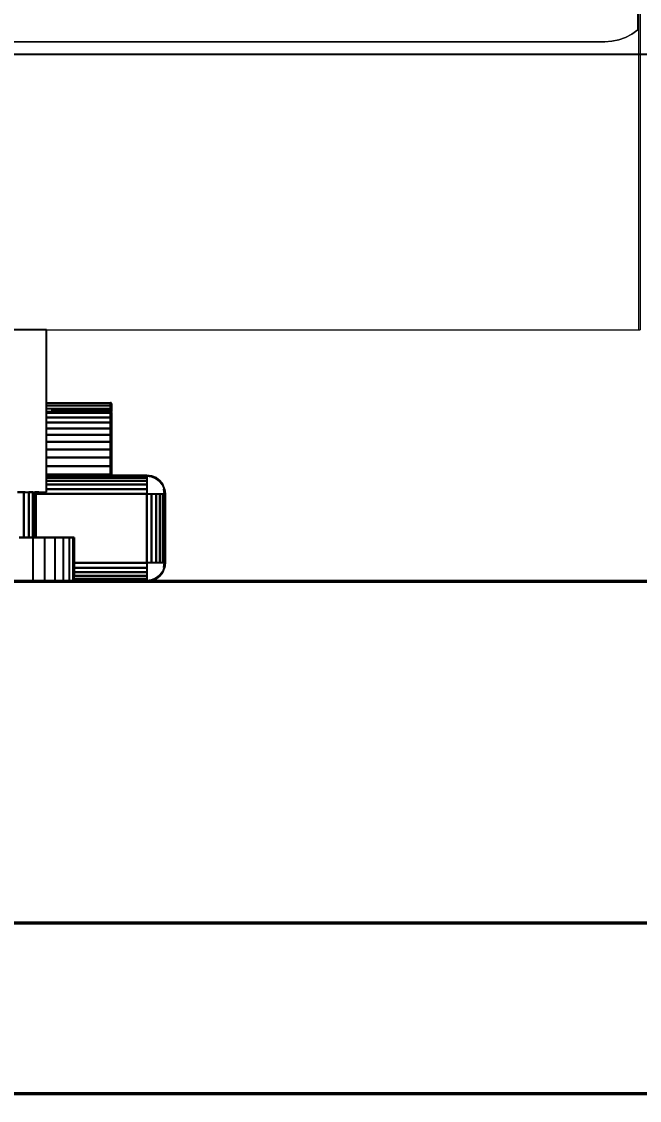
# Model space of a CAD drawing. Header units: centimetres. Extents: x -48696 to 156237, y -5617 to 29024.
# Drawn here: x -19986.02 to -19967.94, y 19758.21 to 19789.79 of the extents above; entities that cross this region are included whole.
import ezdxf

# ---------------------------------------------------------------- set-up
doc = ezdxf.new("R2010")
doc.units = ezdxf.units.CM
doc.layers.add('Moveis', color=1, linetype='Continuous', lineweight=9)
doc.layers.add('Parede Baixa', color=5, linetype='Continuous', lineweight=50)
doc.layers.add('Piso', color=55, linetype='Continuous')
doc.styles.add('Valéria', font='romantic.ttf', dxfattribs={"height": 10})
doc.dimstyles.new('Cota - 50', dxfattribs={"dimtxt": 10, "dimasz": 5, "dimexe": 10, "dimexo": 20, "dimgap": 5, "dimtad": 1, "dimtxsty": 'Valéria', "dimblk": 'DOT', "dimcen": 0, "dimclrd": 12, "dimclre": 12, "dimclrt": 2, "dimazin": 2, "dimtfac": 1, "dimtix": 1, "dimtmove": 0, "dimatfit": 3, "dimldrblk": 'DOT', "dimfxl": 1, "dimarcsym": 0})

# ---------------------------------------------------------------- blocks, each defined once
blk = doc.blocks.new('_Dot')
at = {"color": 0, "linetype": 'ByBlock', "lineweight": -2}
blk.add_line((-0.5, 0), (-1, 0), dxfattribs=at)
at = {"color": 0, "linetype": 'ByBlock', "const_width": 0.5}
blk.add_lwpolyline([(-0.25, 0, 1), (0.25, 0, 1)], format="xyb", close=True, dxfattribs=at)
blk = doc.blocks.new('*D974')
at = {"color": 12, "lineweight": -2, "transparency": 16777216}
for p, q in [((-20109.54, 19793.478), (-20109.54, 19798.824)), ((-19859.54, 19793.331), (-19859.54, 19798.824)), ((-19864.54, 19788.824), (-20104.54, 19788.824))]:
    blk.add_line(p, q, dxfattribs=at)
at = {"layer": 'Defpoints', "color": 0, "transparency": 16777216}
for p in [(-20109.54, 19788.824), (-20109.54, 19773.478), (-19859.54, 19773.331)]:
    blk.add_point(p, dxfattribs=at)
at = {"color": 12, "lineweight": -2, "transparency": 16777216, "xscale": 5, "yscale": 5, "zscale": 5, "rotation": 180}
blk.add_blockref('_Dot', (-20109.54, 19788.824), dxfattribs=at)
at = {"color": 12, "lineweight": -2, "transparency": 16777216, "xscale": 5, "yscale": 5, "zscale": 5}
blk.add_blockref('_Dot', (-19859.54, 19788.824), dxfattribs=at)
at = {"color": 2, "transparency": 16777216, "insert": (-19984.54, 19799.016), "char_height": 10, "attachment_point": 5, "style": 'Valéria'}
blk.add_mtext('250', dxfattribs=at)

msp = doc.modelspace()

# ---------------------------------------------------------------- hatches: boundary and pattern name
at = {"layer": 'Piso'}
h = msp.add_hatch(dxfattribs=at)
h.set_pattern_fill('ANSI37', color=256, scale=13.333333, angle=-45)
h.set_pattern_definition([(360, (-38279.656, 1180.254), (3e-14, 42.33333), []), (90, (-38279.656, 1180.254), (-42.33333, 3e-14), [])])
edge = h.paths.add_edge_path()
edge.add_line((-19946.31765, 19773.26193), (-19946.44686, 19933.40241))
edge.add_line((-19946.44686, 19933.40241), (-20007.94674, 19933.47302))
edge.add_line((-20007.94674, 19933.47302), (-20007.94907, 19931.4449))
edge.add_line((-20007.94907, 19931.4449), (-20015.97314, 19931.45412))
edge.add_line((-20015.97314, 19931.45412), (-20015.94332, 19936.45408))
edge.add_line((-20015.94332, 19936.45408), (-20097.44331, 19936.49851))
edge.add_line((-20097.44331, 19936.49851), (-20097.94331, 19936.49909))
edge.add_line((-20097.94331, 19936.49909), (-20097.94675, 19933.49909))
edge.add_line((-20097.94675, 19933.49909), (-20094.94676, 19933.49564))
edge.add_line((-20094.94676, 19933.49564), (-20095.03, 19860.99569))
edge.add_line((-20095.03, 19860.99569), (-20091.53001, 19860.99167))
edge.add_line((-20091.53001, 19860.99167), (-20091.44307, 19864.01247))
edge.add_line((-20091.44307, 19864.01247), (-20085.79407, 19864.01247))
edge.add_line((-20085.79407, 19864.01247), (-20085.79407, 19856.02543))
edge.add_line((-20085.79407, 19856.02543), (-20086.26828, 19855.68032))
edge.add_line((-20086.26828, 19855.68032), (-20091.71648, 19855.68032))
edge.add_line((-20091.71648, 19855.68032), (-20091.53288, 19858.49167))
edge.add_line((-20091.53288, 19858.49167), (-20095.03288, 19858.49167))
edge.add_line((-20095.03288, 19858.49167), (-20094.94676, 19854.49564))
edge.add_line((-20094.94676, 19854.49564), (-20098.03747, 19854.49914))
edge.add_line((-20098.03747, 19854.49914), (-20098.03287, 19858.49914))
edge.add_line((-20098.03287, 19858.49914), (-20101.53287, 19858.50316))
edge.add_line((-20101.53287, 19858.50316), (-20101.52285, 19855.76172))
edge.add_line((-20101.52285, 19855.76172), (-20104.53574, 19856.0066))
edge.add_line((-20104.53574, 19856.0066), (-20107.16447, 19856.0066))
edge.add_line((-20107.16447, 19856.0066), (-20107.16447, 19863.73812))
edge.add_line((-20107.16447, 19863.73812), (-20104.52713, 19863.5066))
edge.add_line((-20104.52713, 19863.5066), (-20101.28263, 19863.5066))
edge.add_line((-20101.28263, 19863.5066), (-20101.53, 19861.00316))
edge.add_line((-20101.53, 19861.00316), (-20098.03, 19860.99914))
edge.add_line((-20098.03, 19860.99914), (-20097.94905, 19931.49909))
edge.add_line((-20097.94905, 19931.49909), (-20107.94904, 19931.51057))
edge.add_line((-20107.94904, 19931.51057), (-20107.94788, 19933.50633))
edge.add_line((-20107.94788, 19933.50633), (-20109.44675, 19933.50721))
edge.add_line((-20109.44675, 19933.50721), (-20109.49451, 19823.58106))
edge.add_line((-20109.49451, 19823.58106), (-20028.88943, 19823.53405))
edge.add_line((-20028.88943, 19823.53405), (-20028.88943, 19777.63228))
edge.add_line((-20028.88943, 19777.63228), (-20026.94689, 19777.71967))
edge.add_line((-20026.94689, 19777.71967), (-20026.2027, 19779.35439))
edge.add_line((-20026.2027, 19779.35439), (-20008.39879, 19779.12321))
edge.add_line((-20008.39879, 19779.12321), (-20008.45162, 19775.05422))
edge.add_line((-20008.45162, 19775.05422), (-20013.03618, 19776.05578))
edge.add_line((-20013.03618, 19776.05578), (-20024.56172, 19777.63228))
edge.add_line((-20024.56172, 19777.63228), (-20024.56172, 19773.42851))
edge.add_line((-20024.56172, 19773.42851), (-19993.73871, 19773.41053))
edge.add_line((-19993.73871, 19773.41053), (-19993.73871, 19777.82036))
edge.add_line((-19993.73871, 19777.82036), (-19991.45563, 19777.82036))
edge.add_line((-19991.45563, 19777.82036), (-19991.45563, 19780.76632))
edge.add_line((-19991.45563, 19780.76632), (-20006.87115, 19780.76632))
edge.add_line((-20006.87115, 19780.76632), (-20008.51627, 19832.41008))
edge.add_line((-20008.51627, 19832.41008), (-20003.24231, 19838.23157))
edge.add_line((-20003.24231, 19838.23157), (-19994.99335, 19839.99139))
edge.add_line((-19994.99335, 19839.99139), (-19969.16457, 19839.99139))
edge.add_line((-19969.16457, 19839.99139), (-19965.24291, 19826.85944))
edge.add_line((-19965.24291, 19826.85944), (-19967.913, 19780.76632))
edge.add_line((-19967.913, 19780.76632), (-19985.28218, 19780.76632))
edge.add_line((-19985.28218, 19780.76632), (-19985.18468, 19778.62968))
edge.add_line((-19985.18468, 19778.62968), (-19983.29068, 19778.61119))
edge.add_line((-19983.29068, 19778.61119), (-19983.31129, 19776.49965))
edge.add_line((-19983.31129, 19776.49965), (-19980.68223, 19776.48148))
edge.add_line((-19980.68223, 19776.48148), (-19981.48095, 19773.40338))
edge.add_line((-19981.48095, 19773.40338), (-19961.83689, 19773.39192))
edge.add_line((-19961.83689, 19773.39192), (-19961.83402, 19778.3222))
edge.add_line((-19961.83402, 19778.3222), (-19962.85386, 19778.32279))
edge.add_line((-19962.85386, 19778.32279), (-19962.26504, 19780.46525))
edge.add_line((-19962.26504, 19780.46525), (-19955.25439, 19783.14409))
edge.add_line((-19955.25439, 19783.14409), (-19948.21757, 19783.14409))
edge.add_line((-19948.21757, 19783.14409), (-19948.22326, 19773.38398))
edge.add_line((-19948.22326, 19773.38398), (-19946.31774, 19773.38287))

# ---------------------------------------------------------------- linework, layer by layer
at = {"layer": 'Moveis'}
for p, q in [((-19967.95987, 19823.82328), (-19967.95987, 19780.76632)), ((-19967.98469, 19789.54768), (-19967.98469, 19823.68368)), ((-19968.53741, 19789.25415), (-19968.34008, 19789.32589)), ((-19968.15464, 19789.42437), (-19968.34008, 19789.32589)), ((-19968.15464, 19789.42437), (-19967.98469, 19789.54768)), ((-20005.60272, 19789.19591), (-19968.95227, 19789.19591)), ((-19968.74281, 19789.21054), (-19968.95227, 19789.19591)), ((-19968.74281, 19789.21054), (-19968.53741, 19789.25415)), ((-20006.91802, 19780.76632), (-19967.913, 19780.76632))]:
    msp.add_line(p, q, dxfattribs=at)
for points, invisible_edges in [([(-19967.95987, 19780.76632), (-19967.98469, 19789.54768), (-19967.95987, 19823.82328)], 3), ([(-19967.95987, 19823.82328), (-19967.98469, 19789.54768), (-19967.98469, 19823.68368)], 13), ([(-19967.913, 19780.76632), (-19967.95987, 19823.82328), (-19967.913, 19823.82363)], 3), ([(-19967.98469, 19823.68368), (-20006.7101, 19789.68098), (-20006.87115, 19789.89644)], 13), ([(-19967.98469, 19789.54768), (-20006.7101, 19789.68098), (-19967.98469, 19823.68368)], 3), ([(-19967.98469, 19789.54768), (-20006.47722, 19789.47569), (-20006.7101, 19789.68098)], 13), ([(-19968.15464, 19789.42437), (-20006.47722, 19789.47569), (-19967.98469, 19789.54768)], 3), ([(-19968.34008, 19789.32589), (-20006.2072, 19789.32249), (-20006.47722, 19789.47569)], 13), ([(-19968.34008, 19789.32589), (-20006.47722, 19789.47569), (-19968.15464, 19789.42437)], 3), ([(-19968.53741, 19789.25415), (-20006.2072, 19789.32249), (-19968.34008, 19789.32589)], 3), ([(-19968.53741, 19789.25415), (-20005.91151, 19789.22789), (-20006.2072, 19789.32249)], 13), ([(-19968.34008, 19789.32589), (-19986.99704, 19781.66232), (-19968.53741, 19789.25415)], 3), ([(-19968.15464, 19789.42437), (-19967.95987, 19780.76632), (-19968.34008, 19789.32589)], 3), ([(-19967.98469, 19789.54768), (-19967.95987, 19780.76632), (-19968.15464, 19789.42437)], 3), ([(-19968.74281, 19789.21054), (-20005.91151, 19789.22789), (-19968.53741, 19789.25415)], 3), ([(-20005.91151, 19789.22789), (-19968.95227, 19789.19591), (-20005.60272, 19789.19591)], 1), ([(-19968.95227, 19789.19591), (-20005.91151, 19789.22789), (-19968.74281, 19789.21054)], 3), ([(-19968.95227, 19789.19591), (-19986.99704, 19781.66232), (-20005.60272, 19789.19591)], 3), ([(-19968.53741, 19789.25415), (-19986.99704, 19781.66232), (-19968.74281, 19789.21054)], 3), ([(-19968.74281, 19789.21054), (-19986.99704, 19781.66232), (-19968.95227, 19789.19591)], 3)]:
    msp.add_3dface(points, dxfattribs=dict(at, invisible_edges=invisible_edges))
at = {"layer": 'Parede Baixa'}
for p, q in [((-20109.54009, 19773.47807), (-19644.31329, 19773.20673)), ((-20613.91882, 19763.77225), (-19644.3162, 19763.20673)), ((-20613.91779, 19758.77225), (-19644.31765, 19758.20673))]:
    msp.add_line(p, q, dxfattribs=at)
at = {"layer": 'Piso'}
for p, q in [((-19985.28218, 19780.76632), (-19989.54885, 19780.76632)), ((-19985.28218, 19778.62968), (-19985.28218, 19780.76632)), ((-19985.28218, 19778.62968), (-19985.22376, 19778.62968)), ((-19985.28218, 19778.55136), (-19985.28218, 19778.62968)), ((-19985.28218, 19778.45205), (-19985.28218, 19778.55136)), ((-19985.22376, 19778.62968), (-19985.14561, 19778.62968)), ((-19985.14561, 19778.62968), (-19985.11935, 19778.62968)), ((-19985.11935, 19778.62968), (-19983.41297, 19778.62968)), ((-19983.41297, 19778.62968), (-19983.40497, 19778.62847)), ((-19983.41297, 19778.60216), (-19983.41297, 19778.62968)), ((-19983.41297, 19778.60216), (-19983.40468, 19778.60204)), ((-19983.39697, 19778.62555), (-19983.40497, 19778.62847)), ((-19983.40468, 19778.60204), (-19983.39697, 19778.60171)), ((-19983.39034, 19778.62065), (-19983.39697, 19778.62555)), ((-19983.39697, 19778.60171), (-19983.39034, 19778.60119)), ((-19983.38525, 19778.61427), (-19983.39034, 19778.62065)), ((-19983.39034, 19778.60119), (-19983.38525, 19778.6005)), ((-19983.38206, 19778.60683), (-19983.38525, 19778.61427)), ((-19983.38525, 19778.6005), (-19983.38097, 19778.59885)), ((-19983.38097, 19778.59885), (-19983.38206, 19778.60683)), ((-19983.38097, 19778.59885), (-19983.38097, 19778.42032)), ((-19985.28218, 19778.40473), (-19985.28218, 19778.45205)), ((-19985.28218, 19778.39865), (-19985.28218, 19778.40473)), ((-19985.28218, 19778.37188), (-19985.28218, 19778.39865)), ((-19985.28218, 19778.37188), (-19985.22376, 19778.37188)), ((-19985.28218, 19778.33508), (-19985.28218, 19778.37188)), ((-19985.28218, 19778.20052), (-19985.28218, 19778.33508)), ((-19985.22376, 19778.37188), (-19985.14561, 19778.37188)), ((-19985.14561, 19778.37188), (-19985.11935, 19778.37188)), ((-19985.11935, 19778.40473), (-19985.11935, 19778.45205)), ((-19985.11935, 19778.37188), (-19985.11935, 19778.39865)), ((-19985.11935, 19778.37188), (-19983.41297, 19778.37188)), ((-19983.41297, 19778.40906), (-19983.40468, 19778.41024)), ((-19983.41297, 19778.40473), (-19983.41297, 19778.40906)), ((-19983.41297, 19778.39865), (-19983.41297, 19778.40473)), ((-19983.41297, 19778.37188), (-19983.41297, 19778.39865)), ((-19983.40468, 19778.37462), (-19983.41297, 19778.37188)), ((-19983.40468, 19778.37078), (-19983.41297, 19778.37188)), ((-19983.41297, 19778.34412), (-19983.40468, 19778.34396)), ((-19983.40468, 19778.41024), (-19983.39697, 19778.40701)), ((-19983.39697, 19778.37507), (-19983.40468, 19778.37462)), ((-19983.39697, 19778.36755), (-19983.40468, 19778.37078)), ((-19983.40468, 19778.34396), (-19983.39697, 19778.34351)), ((-19983.39697, 19778.40701), (-19983.39034, 19778.40187)), ((-19983.39034, 19778.3758), (-19983.39697, 19778.37507)), ((-19983.39034, 19778.36242), (-19983.39697, 19778.36755)), ((-19983.39697, 19778.34351), (-19983.39034, 19778.34278)), ((-19983.39034, 19778.40187), (-19983.38525, 19778.39518)), ((-19983.38525, 19778.37674), (-19983.39034, 19778.3758)), ((-19983.38525, 19778.35572), (-19983.39034, 19778.36242)), ((-19983.39034, 19778.34278), (-19983.38525, 19778.34184)), ((-19983.38525, 19778.39518), (-19983.38097, 19778.42032)), ((-19983.38525, 19778.39518), (-19983.38206, 19778.38738)), ((-19983.38097, 19778.37902), (-19983.38525, 19778.37674)), ((-19983.38525, 19778.35572), (-19983.38525, 19778.37674)), ((-19983.38206, 19778.34793), (-19983.38525, 19778.35572)), ((-19983.38525, 19778.34184), (-19983.38206, 19778.34793)), ((-19983.38525, 19778.34184), (-19983.38097, 19778.33956)), ((-19983.38206, 19778.38738), (-19983.38097, 19778.37902)), ((-19983.38097, 19776.53268), (-19983.38097, 19778.33956)), ((-19985.28218, 19778.04842), (-19985.28218, 19778.20052)), ((-19985.28218, 19777.87886), (-19985.28218, 19778.04842)), ((-19985.28218, 19777.69191), (-19985.28218, 19777.87886)), ((-19985.28218, 19777.48766), (-19985.28218, 19777.69191)), ((-19985.28218, 19777.2662), (-19985.28218, 19777.48766)), ((-19985.28218, 19777.02764), (-19985.28218, 19777.2662)), ((-19985.28218, 19776.77209), (-19985.28218, 19777.02764)), ((-19985.28218, 19776.53165), (-19985.28218, 19776.77209)), ((-19985.28218, 19776.51565), (-19985.28218, 19776.53165)), ((-19985.28218, 19776.50902), (-19985.28218, 19776.51565)), ((-19985.28218, 19776.49965), (-19985.28218, 19776.50902)), ((-19985.28218, 19776.49965), (-19985.22376, 19776.49965)), ((-19985.28218, 19776.48148), (-19985.28218, 19776.49965)), ((-19985.28218, 19776.4282), (-19985.28218, 19776.48148)), ((-19985.28218, 19776.34344), (-19985.28218, 19776.4282)), ((-19985.28218, 19776.23298), (-19985.28218, 19776.34344)), ((-19985.22376, 19776.49965), (-19985.14561, 19776.49965)), ((-19985.14561, 19776.49965), (-19985.11935, 19776.49965)), ((-19985.11935, 19776.51565), (-19985.11935, 19776.53165)), ((-19985.11935, 19776.49965), (-19985.11935, 19776.50902)), ((-19985.11935, 19776.49965), (-19983.41297, 19776.50394)), ((-19985.11935, 19776.48148), (-19985.11935, 19776.49965)), ((-19985.11935, 19776.49965), (-19983.41297, 19776.49965)), ((-19983.41297, 19776.51565), (-19983.41297, 19776.53165)), ((-19983.41297, 19776.53165), (-19983.38525, 19776.53165)), ((-19983.40468, 19776.51671), (-19983.41297, 19776.51565)), ((-19983.41297, 19776.50902), (-19983.41297, 19776.51565)), ((-19983.41297, 19776.50902), (-19983.41297, 19776.50394)), ((-19983.41297, 19776.50394), (-19983.40468, 19776.50502)), ((-19983.41297, 19776.50394), (-19983.41297, 19776.49965)), ((-19983.41297, 19776.49965), (-19983.40468, 19776.50074)), ((-19983.40468, 19776.51671), (-19983.40468, 19776.50502)), ((-19983.40468, 19776.50502), (-19983.39697, 19776.50394)), ((-19983.40468, 19776.50074), (-19983.39697, 19776.50394)), ((-19983.39697, 19776.50394), (-19983.39034, 19776.50902)), ((-19983.39697, 19776.50394), (-19983.38097, 19776.49965)), ((-19983.39034, 19776.50902), (-19983.38525, 19776.51565)), ((-19983.38525, 19776.53165), (-19983.38097, 19776.53268)), ((-19983.38525, 19776.51565), (-19983.38206, 19776.52337)), ((-19983.38206, 19776.52337), (-19983.38097, 19776.53268)), ((-19983.38097, 19776.48148), (-19983.38097, 19776.49965)), ((-19983.38097, 19776.49965), (-19983.16763, 19776.49965)), ((-19983.16763, 19776.49965), (-19983.16763, 19776.48148)), ((-19982.34885, 19776.49965), (-19983.16763, 19776.49965)), ((-19982.34885, 19776.49965), (-19982.21081, 19776.48148)), ((-19982.21081, 19776.48148), (-19982.08218, 19776.4282)), ((-19982.08218, 19776.4282), (-19981.97172, 19776.34344)), ((-19981.97172, 19776.34344), (-19981.88697, 19776.23298)), ((-19986.13329, 19776.00898), (-19985.94849, 19776.00898)), ((-19985.94849, 19776.00898), (-19985.90702, 19776.00898)), ((-19985.90702, 19776.00898), (-19985.79982, 19776.00898)), ((-19985.79982, 19776.00898), (-19985.69093, 19776.00898)), ((-19985.69093, 19776.00898), (-19985.6245, 19776.00898)), ((-19985.6245, 19776.00898), (-19985.60218, 19776.00898)), ((-19985.60218, 19775.96632), (-19985.60218, 19776.00898)), ((-19985.60218, 19776.00898), (-19985.5147, 19776.00898)), ((-19985.5147, 19776.00898), (-19985.38659, 19776.00898)), ((-19985.38659, 19776.00898), (-19985.30844, 19776.00898)), ((-19985.30844, 19776.00898), (-19985.28218, 19776.00898)), ((-19985.28218, 19776.10436), (-19985.28218, 19776.23298)), ((-19985.28218, 19776.00898), (-19985.28218, 19776.10436)), ((-19981.83368, 19776.10436), (-19981.88697, 19776.23298)), ((-19981.83368, 19776.10436), (-19981.81551, 19775.96632)), ((-19985.60218, 19774.68632), (-19985.60218, 19775.96632)), ((-19981.81551, 19775.96632), (-19981.81551, 19773.93965)), ((-19985.94849, 19774.68632), (-19986.08381, 19774.68632)), ((-19985.79982, 19774.68632), (-19985.94849, 19774.68632)), ((-19985.69093, 19774.68632), (-19985.79982, 19774.68632)), ((-19985.6245, 19774.68632), (-19985.69093, 19774.68632)), ((-19985.60218, 19774.68632), (-19985.6245, 19774.68632)), ((-19985.34133, 19774.68632), (-19985.60218, 19774.68632)), ((-19985.0424, 19774.68632), (-19985.34133, 19774.68632)), ((-19984.80189, 19774.68632), (-19985.0424, 19774.68632)), ((-19984.62575, 19774.68632), (-19984.80189, 19774.68632)), ((-19984.51829, 19774.68632), (-19984.62575, 19774.68632)), ((-19984.48218, 19774.68632), (-19984.51829, 19774.68632)), ((-19984.48218, 19773.93965), (-19984.48218, 19774.68632)), ((-19984.48218, 19773.80161), (-19984.48218, 19773.93965)), ((-19984.48218, 19773.67298), (-19984.48218, 19773.80161)), ((-19981.88697, 19773.67298), (-19981.83368, 19773.80161)), ((-19981.83368, 19773.80161), (-19981.81551, 19773.93965)), ((-19984.48218, 19773.56253), (-19984.48218, 19773.67298)), ((-19982.21081, 19773.42449), (-19982.08218, 19773.47777)), ((-19982.08218, 19773.47777), (-19981.97172, 19773.56253)), ((-19981.97172, 19773.56253), (-19981.88697, 19773.67298))]:
    msp.add_line(p, q, dxfattribs=at)
for points, invisible_edges in [([(-19986.13329, 19776.00898), (-19986.16157, 19781.44898), (-19985.94849, 19776.00898)], 3), ([(-19985.94849, 19776.00898), (-19986.16157, 19781.44898), (-19985.90702, 19776.00898)], 3), ([(-19985.79982, 19776.00898), (-19985.90702, 19781.44898), (-19985.69093, 19776.00898)], 3), ([(-19985.6245, 19776.00898), (-19985.68961, 19781.44898), (-19985.60218, 19776.00898)], 3), ([(-19985.60218, 19776.00898), (-19985.68961, 19781.44898), (-19985.5147, 19776.00898)], 3), ([(-19963.17791, 19778.8831), (-19983.40497, 19778.62847), (-19983.41297, 19778.62968)], 13), ([(-19963.17791, 19778.8831), (-19983.40497, 19778.62847), (-19983.41297, 19778.62968)], 13), ([(-19963.17791, 19778.8831), (-19983.40497, 19778.62847), (-19983.41297, 19778.62968)], 13), ([(-19963.17791, 19778.8831), (-19983.40497, 19778.62847), (-19983.41297, 19778.62968)], 13), ([(-19963.17791, 19778.8831), (-19983.40497, 19778.62847), (-19983.41297, 19778.62968)], 13), ([(-19963.17791, 19778.8831), (-19983.39697, 19778.62555), (-19983.40497, 19778.62847)], 13), ([(-19963.17791, 19778.8831), (-19983.39697, 19778.62555), (-19983.40497, 19778.62847)], 13), ([(-19963.17791, 19778.8831), (-19983.39697, 19778.62555), (-19983.40497, 19778.62847)], 13), ([(-19963.17791, 19778.8831), (-19983.39697, 19778.62555), (-19983.40497, 19778.62847)], 13), ([(-19963.17791, 19778.8831), (-19983.39697, 19778.62555), (-19983.40497, 19778.62847)], 13), ([(-19985.28218, 19778.62968), (-19983.41297, 19778.55136), (-19985.28218, 19778.55136)], 1), ([(-19983.41297, 19778.55136), (-19985.28218, 19778.62968), (-19983.41297, 19778.60216)], 3), ([(-19983.41297, 19778.60216), (-19985.28218, 19778.62968), (-19983.41297, 19778.62968)], 3), ([(-19983.41297, 19778.62968), (-19985.28218, 19778.62968), (-19985.22376, 19778.62968)], 13), ([(-19985.28218, 19778.55136), (-19985.22376, 19778.45205), (-19985.28218, 19778.45205)], 1), ([(-19985.22376, 19778.45205), (-19985.28218, 19778.55136), (-19985.14561, 19778.45205)], 3), ([(-19985.14561, 19778.45205), (-19985.28218, 19778.55136), (-19985.11935, 19778.45205)], 3), ([(-19985.11935, 19778.45205), (-19985.28218, 19778.55136), (-19983.41297, 19778.45205)], 3), ([(-19983.41297, 19778.45205), (-19985.28218, 19778.55136), (-19983.41297, 19778.55136)], 1), ([(-19983.41297, 19778.62968), (-19985.22376, 19778.62968), (-19985.14561, 19778.62968)], 13), ([(-19983.41297, 19778.62968), (-19985.14561, 19778.62968), (-19985.11935, 19778.62968)], 1), ([(-19983.38097, 19778.59885), (-19983.41297, 19778.55136), (-19983.41297, 19778.60216)], 13), ([(-19983.38097, 19778.59885), (-19983.41297, 19778.60216), (-19983.38525, 19778.6005)], 3), ([(-19983.38525, 19778.6005), (-19983.41297, 19778.60216), (-19983.39034, 19778.60119)], 3), ([(-19983.39034, 19778.60119), (-19983.41297, 19778.60216), (-19983.39697, 19778.60171)], 3), ([(-19983.39697, 19778.60171), (-19983.41297, 19778.60216), (-19983.40468, 19778.60204)], 1), ([(-19983.38097, 19778.42032), (-19983.41297, 19778.45205), (-19983.38097, 19778.59885)], 3), ([(-19983.38097, 19778.59885), (-19983.41297, 19778.45205), (-19983.41297, 19778.55136)], 13), ([(-19963.12792, 19778.6244), (-19983.39034, 19778.62065), (-19983.39697, 19778.62555)], 13), ([(-19963.12792, 19778.6244), (-19983.39034, 19778.62065), (-19983.39697, 19778.62555)], 13), ([(-19963.12792, 19778.6244), (-19983.39034, 19778.62065), (-19983.39697, 19778.62555)], 13), ([(-19963.12792, 19778.6244), (-19983.39034, 19778.62065), (-19983.39697, 19778.62555)], 13), ([(-19963.12792, 19778.6244), (-19983.39034, 19778.62065), (-19983.39697, 19778.62555)], 13), ([(-19963.12792, 19778.6244), (-19983.38525, 19778.61427), (-19983.39034, 19778.62065)], 13), ([(-19963.12792, 19778.6244), (-19983.38525, 19778.61427), (-19983.39034, 19778.62065)], 13), ([(-19963.12792, 19778.6244), (-19983.38525, 19778.61427), (-19983.39034, 19778.62065)], 13), ([(-19963.12792, 19778.6244), (-19983.38525, 19778.61427), (-19983.39034, 19778.62065)], 13), ([(-19963.12792, 19778.6244), (-19983.38525, 19778.61427), (-19983.39034, 19778.62065)], 13), ([(-19963.12792, 19778.6244), (-19983.38206, 19778.60683), (-19983.38525, 19778.61427)], 13), ([(-19963.12792, 19778.6244), (-19983.38206, 19778.60683), (-19983.38525, 19778.61427)], 13), ([(-19963.12792, 19778.6244), (-19983.38206, 19778.60683), (-19983.38525, 19778.61427)], 13), ([(-19963.12792, 19778.6244), (-19983.38206, 19778.60683), (-19983.38525, 19778.61427)], 13), ([(-19963.12792, 19778.6244), (-19983.38206, 19778.60683), (-19983.38525, 19778.61427)], 13), ([(-19963.12792, 19778.6244), (-19983.38097, 19778.59885), (-19983.38206, 19778.60683)], 13), ([(-19963.12792, 19778.6244), (-19983.38097, 19778.59885), (-19983.38206, 19778.60683)], 13), ([(-19963.12792, 19778.6244), (-19983.38097, 19778.59885), (-19983.38206, 19778.60683)], 13), ([(-19963.12792, 19778.6244), (-19983.38097, 19778.59885), (-19983.38206, 19778.60683)], 13), ([(-19963.12792, 19778.6244), (-19983.38097, 19778.59885), (-19983.38206, 19778.60683)], 13), ([(-19963.12792, 19778.6244), (-19983.38097, 19778.42032), (-19983.38097, 19778.59885)], 13), ([(-19963.12792, 19778.6244), (-19983.38097, 19778.42032), (-19983.38097, 19778.59885)], 13), ([(-19963.12792, 19778.6244), (-19983.38097, 19778.42032), (-19983.38097, 19778.59885)], 13), ([(-19963.12792, 19778.6244), (-19983.38097, 19778.42032), (-19983.38097, 19778.59885)], 13), ([(-19963.12792, 19778.6244), (-19983.38097, 19778.42032), (-19983.38097, 19778.59885)], 13), ([(-19985.28218, 19778.37188), (-19983.41297, 19778.33508), (-19985.28218, 19778.33508)], 1), ([(-19983.41297, 19778.33508), (-19985.28218, 19778.37188), (-19983.41297, 19778.34412)], 3), ([(-19983.41297, 19778.34412), (-19985.28218, 19778.37188), (-19983.41297, 19778.37188)], 3), ([(-19983.41297, 19778.37188), (-19985.28218, 19778.37188), (-19985.22376, 19778.37188)], 13), ([(-19985.28218, 19778.33508), (-19983.41297, 19778.20052), (-19985.28218, 19778.20052)], 1), ([(-19983.41297, 19778.20052), (-19985.28218, 19778.33508), (-19983.41297, 19778.33508)], 1), ([(-19983.41297, 19778.37188), (-19985.22376, 19778.37188), (-19985.14561, 19778.37188)], 13), ([(-19983.41297, 19778.37188), (-19985.14561, 19778.37188), (-19985.11935, 19778.37188)], 1), ([(-19985.11935, 19778.45205), (-19983.41297, 19778.40473), (-19985.11935, 19778.40473)], 1), ([(-19983.41297, 19778.40473), (-19985.11935, 19778.45205), (-19983.41297, 19778.40906)], 3), ([(-19983.41297, 19778.40906), (-19985.11935, 19778.45205), (-19983.40468, 19778.41024)], 3), ([(-19983.38097, 19778.42032), (-19985.11935, 19778.45205), (-19983.41297, 19778.45205)], 13), ([(-19985.11935, 19778.39865), (-19983.41297, 19778.37188), (-19985.11935, 19778.37188)], 1), ([(-19983.41297, 19778.37188), (-19985.11935, 19778.39865), (-19983.41297, 19778.39865)], 1), ([(-19983.38097, 19778.33956), (-19983.41297, 19778.33508), (-19983.41297, 19778.34412)], 13), ([(-19983.38097, 19778.33956), (-19983.41297, 19778.34412), (-19983.38525, 19778.34184)], 3), ([(-19983.38525, 19778.34184), (-19983.41297, 19778.34412), (-19983.39034, 19778.34278)], 3), ([(-19983.39034, 19778.34278), (-19983.41297, 19778.34412), (-19983.39697, 19778.34351)], 3), ([(-19983.39697, 19778.34351), (-19983.41297, 19778.34412), (-19983.40468, 19778.34396)], 1), ([(-19983.38097, 19776.53268), (-19983.41297, 19776.77209), (-19983.38097, 19778.33956)], 3), ([(-19983.38097, 19778.33956), (-19983.41297, 19776.77209), (-19983.41297, 19777.02764)], 13), ([(-19983.38097, 19778.33956), (-19983.41297, 19777.02764), (-19983.41297, 19777.2662)], 13), ([(-19983.38097, 19778.33956), (-19983.41297, 19777.2662), (-19983.41297, 19777.48766)], 13), ([(-19983.38097, 19778.33956), (-19983.41297, 19777.48766), (-19983.41297, 19777.69191)], 13), ([(-19983.38097, 19778.33956), (-19983.41297, 19777.69191), (-19983.41297, 19777.87886)], 13), ([(-19983.38097, 19778.33956), (-19983.41297, 19777.87886), (-19983.41297, 19778.04842)], 13), ([(-19983.38097, 19778.33956), (-19983.41297, 19778.04842), (-19983.41297, 19778.20052)], 13), ([(-19983.38097, 19778.33956), (-19983.41297, 19778.20052), (-19983.41297, 19778.33508)], 13), ([(-19983.38097, 19778.42032), (-19983.39697, 19778.40701), (-19983.40468, 19778.41024)], 13), ([(-19983.38097, 19778.42032), (-19983.39034, 19778.40187), (-19983.39697, 19778.40701)], 13), ([(-19983.39034, 19778.40187), (-19983.38097, 19778.42032), (-19983.38525, 19778.39518)], 1), ([(-19963.08006, 19778.40694), (-19983.38525, 19778.39518), (-19983.38097, 19778.42032)], 13), ([(-19963.08006, 19778.40694), (-19983.38525, 19778.39518), (-19983.38097, 19778.42032)], 13), ([(-19963.08006, 19778.40694), (-19983.38525, 19778.39518), (-19983.38097, 19778.42032)], 13), ([(-19963.08006, 19778.40694), (-19983.38525, 19778.39518), (-19983.38097, 19778.42032)], 13), ([(-19963.08006, 19778.40694), (-19983.38525, 19778.39518), (-19983.38097, 19778.42032)], 13), ([(-19963.08006, 19778.40694), (-19983.38097, 19778.33956), (-19983.38525, 19778.34184)], 13), ([(-19963.08006, 19778.40694), (-19983.38525, 19778.34184), (-19983.38206, 19778.34793)], 13), ([(-19963.08006, 19778.40694), (-19983.38206, 19778.34793), (-19983.38525, 19778.35572)], 13), ([(-19963.08006, 19778.40694), (-19983.38525, 19778.35572), (-19983.38525, 19778.37674)], 13), ([(-19963.08006, 19778.40694), (-19983.38525, 19778.37674), (-19983.38097, 19778.37902)], 13), ([(-19963.08006, 19778.40694), (-19983.38206, 19778.38738), (-19983.38525, 19778.39518)], 13), ([(-19963.08006, 19778.40694), (-19983.38097, 19778.33956), (-19983.38525, 19778.34184)], 13), ([(-19963.08006, 19778.40694), (-19983.38525, 19778.34184), (-19983.38206, 19778.34793)], 13), ([(-19963.08006, 19778.40694), (-19983.38206, 19778.34793), (-19983.38525, 19778.35572)], 13), ([(-19963.08006, 19778.40694), (-19983.38525, 19778.35572), (-19983.38525, 19778.37674)], 13), ([(-19963.08006, 19778.40694), (-19983.38525, 19778.37674), (-19983.38097, 19778.37902)], 13), ([(-19963.08006, 19778.40694), (-19983.38206, 19778.38738), (-19983.38525, 19778.39518)], 13), ([(-19963.08006, 19778.40694), (-19983.38097, 19778.33956), (-19983.38525, 19778.34184)], 13), ([(-19963.08006, 19778.40694), (-19983.38525, 19778.34184), (-19983.38206, 19778.34793)], 13), ([(-19963.08006, 19778.40694), (-19983.38206, 19778.34793), (-19983.38525, 19778.35572)], 13), ([(-19963.08006, 19778.40694), (-19983.38525, 19778.35572), (-19983.38525, 19778.37674)], 13), ([(-19963.08006, 19778.40694), (-19983.38525, 19778.37674), (-19983.38097, 19778.37902)], 13), ([(-19963.08006, 19778.40694), (-19983.38206, 19778.38738), (-19983.38525, 19778.39518)], 13), ([(-19963.08006, 19778.40694), (-19983.38097, 19778.33956), (-19983.38525, 19778.34184)], 13), ([(-19963.08006, 19778.40694), (-19983.38525, 19778.34184), (-19983.38206, 19778.34793)], 13), ([(-19963.08006, 19778.40694), (-19983.38206, 19778.34793), (-19983.38525, 19778.35572)], 13), ([(-19963.08006, 19778.40694), (-19983.38525, 19778.35572), (-19983.38525, 19778.37674)], 13), ([(-19963.08006, 19778.40694), (-19983.38525, 19778.37674), (-19983.38097, 19778.37902)], 13), ([(-19963.08006, 19778.40694), (-19983.38206, 19778.38738), (-19983.38525, 19778.39518)], 13), ([(-19963.08006, 19778.40694), (-19983.38097, 19778.33956), (-19983.38525, 19778.34184)], 13), ([(-19963.08006, 19778.40694), (-19983.38525, 19778.34184), (-19983.38206, 19778.34793)], 13), ([(-19963.08006, 19778.40694), (-19983.38206, 19778.34793), (-19983.38525, 19778.35572)], 13), ([(-19963.08006, 19778.40694), (-19983.38525, 19778.35572), (-19983.38525, 19778.37674)], 13), ([(-19963.08006, 19778.40694), (-19983.38525, 19778.37674), (-19983.38097, 19778.37902)], 13), ([(-19963.08006, 19778.40694), (-19983.38206, 19778.38738), (-19983.38525, 19778.39518)], 13), ([(-19963.08006, 19778.40694), (-19983.38097, 19778.37902), (-19983.38206, 19778.38738)], 13), ([(-19963.08006, 19778.40694), (-19983.38097, 19778.37902), (-19983.38206, 19778.38738)], 13), ([(-19963.08006, 19778.40694), (-19983.38097, 19778.37902), (-19983.38206, 19778.38738)], 13), ([(-19963.08006, 19778.40694), (-19983.38097, 19778.37902), (-19983.38206, 19778.38738)], 13), ([(-19963.08006, 19778.40694), (-19983.38097, 19778.37902), (-19983.38206, 19778.38738)], 13), ([(-19962.93778, 19776.87765), (-19983.38097, 19776.53268), (-19983.38097, 19778.33956)], 13), ([(-19962.93778, 19776.87765), (-19983.38097, 19776.53268), (-19983.38097, 19778.33956)], 13), ([(-19962.93778, 19776.87765), (-19983.38097, 19776.53268), (-19983.38097, 19778.33956)], 13), ([(-19962.93778, 19776.87765), (-19983.38097, 19776.53268), (-19983.38097, 19778.33956)], 13), ([(-19962.93778, 19776.87765), (-19983.38097, 19776.53268), (-19983.38097, 19778.33956)], 13), ([(-19985.28218, 19778.20052), (-19983.41297, 19778.04842), (-19985.28218, 19778.04842)], 1), ([(-19983.41297, 19778.04842), (-19985.28218, 19778.20052), (-19983.41297, 19778.20052)], 1), ([(-19985.28218, 19778.04842), (-19983.41297, 19777.87886), (-19985.28218, 19777.87886)], 1), ([(-19983.41297, 19777.87886), (-19985.28218, 19778.04842), (-19983.41297, 19778.04842)], 1), ([(-19985.28218, 19777.87886), (-19983.41297, 19777.69191), (-19985.28218, 19777.69191)], 1), ([(-19983.41297, 19777.69191), (-19985.28218, 19777.87886), (-19983.41297, 19777.87886)], 1), ([(-19985.28218, 19777.69191), (-19983.41297, 19777.48766), (-19985.28218, 19777.48766)], 1), ([(-19983.41297, 19777.48766), (-19985.28218, 19777.69191), (-19983.41297, 19777.69191)], 1), ([(-19985.28218, 19777.48766), (-19983.41297, 19777.2662), (-19985.28218, 19777.2662)], 1), ([(-19983.41297, 19777.2662), (-19985.28218, 19777.48766), (-19983.41297, 19777.48766)], 1), ([(-19985.28218, 19777.2662), (-19983.41297, 19777.02764), (-19985.28218, 19777.02764)], 1), ([(-19983.41297, 19777.02764), (-19985.28218, 19777.2662), (-19983.41297, 19777.2662)], 1), ([(-19985.28218, 19777.02764), (-19983.41297, 19776.77209), (-19985.28218, 19776.77209)], 1), ([(-19983.41297, 19776.77209), (-19985.28218, 19777.02764), (-19983.41297, 19777.02764)], 1), ([(-19985.28218, 19776.77209), (-19985.22376, 19776.53165), (-19985.28218, 19776.53165)], 1), ([(-19985.22376, 19776.53165), (-19985.28218, 19776.77209), (-19985.14561, 19776.53165)], 3), ([(-19985.14561, 19776.53165), (-19985.28218, 19776.77209), (-19985.11935, 19776.53165)], 3), ([(-19985.11935, 19776.53165), (-19985.28218, 19776.77209), (-19983.41297, 19776.53165)], 3), ([(-19983.41297, 19776.53165), (-19985.28218, 19776.77209), (-19983.41297, 19776.77209)], 1), ([(-19983.41297, 19776.77209), (-19983.38525, 19776.53165), (-19983.41297, 19776.53165)], 1), ([(-19983.38525, 19776.53165), (-19983.41297, 19776.77209), (-19983.38097, 19776.53268)], 3), ([(-19962.93778, 19776.87765), (-19983.39697, 19776.50394), (-19983.39034, 19776.50902)], 13), ([(-19962.93778, 19776.87765), (-19983.39697, 19776.50394), (-19983.39034, 19776.50902)], 13), ([(-19962.93778, 19776.87765), (-19983.39697, 19776.50394), (-19983.39034, 19776.50902)], 13), ([(-19962.93778, 19776.87765), (-19983.39697, 19776.50394), (-19983.39034, 19776.50902)], 13), ([(-19962.93778, 19776.87765), (-19983.39697, 19776.50394), (-19983.39034, 19776.50902)], 13), ([(-19962.93778, 19776.87765), (-19983.39034, 19776.50902), (-19983.38525, 19776.51565)], 13), ([(-19962.93778, 19776.87765), (-19983.39034, 19776.50902), (-19983.38525, 19776.51565)], 13), ([(-19962.93778, 19776.87765), (-19983.39034, 19776.50902), (-19983.38525, 19776.51565)], 13), ([(-19962.93778, 19776.87765), (-19983.39034, 19776.50902), (-19983.38525, 19776.51565)], 13), ([(-19962.93778, 19776.87765), (-19983.39034, 19776.50902), (-19983.38525, 19776.51565)], 13), ([(-19962.93778, 19776.87765), (-19983.38525, 19776.51565), (-19983.38206, 19776.52337)], 13), ([(-19962.93778, 19776.87765), (-19983.38525, 19776.51565), (-19983.38206, 19776.52337)], 13), ([(-19962.93778, 19776.87765), (-19983.38525, 19776.51565), (-19983.38206, 19776.52337)], 13), ([(-19962.93778, 19776.87765), (-19983.38525, 19776.51565), (-19983.38206, 19776.52337)], 13), ([(-19962.93778, 19776.87765), (-19983.38525, 19776.51565), (-19983.38206, 19776.52337)], 13), ([(-19962.93778, 19776.87765), (-19983.38206, 19776.52337), (-19983.38097, 19776.53268)], 13), ([(-19962.93778, 19776.87765), (-19983.38206, 19776.52337), (-19983.38097, 19776.53268)], 13), ([(-19962.93778, 19776.87765), (-19983.38206, 19776.52337), (-19983.38097, 19776.53268)], 13), ([(-19962.93778, 19776.87765), (-19983.38206, 19776.52337), (-19983.38097, 19776.53268)], 13), ([(-19962.93778, 19776.87765), (-19983.38206, 19776.52337), (-19983.38097, 19776.53268)], 13), ([(-19962.93778, 19776.87765), (-19982.21081, 19776.48148), (-19982.34885, 19776.49965)], 13), ([(-19962.93778, 19776.87765), (-19982.21081, 19776.48148), (-19982.34885, 19776.49965)], 13), ([(-19962.93778, 19776.87765), (-19982.21081, 19776.48148), (-19982.34885, 19776.49965)], 13), ([(-19962.93778, 19776.87765), (-19982.21081, 19776.48148), (-19982.34885, 19776.49965)], 13), ([(-19962.93778, 19776.87765), (-19982.21081, 19776.48148), (-19982.34885, 19776.49965)], 13), ([(-19962.93778, 19776.87765), (-19982.08218, 19776.4282), (-19982.21081, 19776.48148)], 13), ([(-19962.93778, 19776.87765), (-19982.08218, 19776.4282), (-19982.21081, 19776.48148)], 13), ([(-19962.93778, 19776.87765), (-19982.08218, 19776.4282), (-19982.21081, 19776.48148)], 13), ([(-19962.93778, 19776.87765), (-19982.08218, 19776.4282), (-19982.21081, 19776.48148)], 13), ([(-19962.93778, 19776.87765), (-19982.08218, 19776.4282), (-19982.21081, 19776.48148)], 13), ([(-19962.93778, 19776.87765), (-19982.08218, 19773.47777), (-19981.97172, 19773.56253)], 13), ([(-19962.93778, 19776.87765), (-19981.97172, 19776.34344), (-19982.08218, 19776.4282)], 13), ([(-19962.93778, 19776.87765), (-19982.08218, 19773.47777), (-19981.97172, 19773.56253)], 13), ([(-19962.93778, 19776.87765), (-19981.97172, 19776.34344), (-19982.08218, 19776.4282)], 13), ([(-19962.93778, 19776.87765), (-19982.08218, 19773.47777), (-19981.97172, 19773.56253)], 13), ([(-19962.93778, 19776.87765), (-19981.97172, 19776.34344), (-19982.08218, 19776.4282)], 13), ([(-19962.93778, 19776.87765), (-19982.08218, 19773.47777), (-19981.97172, 19773.56253)], 13), ([(-19962.93778, 19776.87765), (-19981.97172, 19776.34344), (-19982.08218, 19776.4282)], 13), ([(-19962.93778, 19776.87765), (-19982.08218, 19773.47777), (-19981.97172, 19773.56253)], 13), ([(-19962.93778, 19776.87765), (-19981.97172, 19776.34344), (-19982.08218, 19776.4282)], 13), ([(-19962.93778, 19776.87765), (-19981.97172, 19773.56253), (-19981.88697, 19773.67298)], 13), ([(-19962.93778, 19776.87765), (-19981.88697, 19776.23298), (-19981.97172, 19776.34344)], 13), ([(-19962.93778, 19776.87765), (-19981.97172, 19773.56253), (-19981.88697, 19773.67298)], 13), ([(-19962.93778, 19776.87765), (-19981.88697, 19776.23298), (-19981.97172, 19776.34344)], 13), ([(-19962.93778, 19776.87765), (-19981.97172, 19773.56253), (-19981.88697, 19773.67298)], 13), ([(-19962.93778, 19776.87765), (-19981.88697, 19776.23298), (-19981.97172, 19776.34344)], 13), ([(-19962.93778, 19776.87765), (-19981.97172, 19773.56253), (-19981.88697, 19773.67298)], 13), ([(-19962.93778, 19776.87765), (-19981.88697, 19776.23298), (-19981.97172, 19776.34344)], 13), ([(-19962.93778, 19776.87765), (-19981.97172, 19773.56253), (-19981.88697, 19773.67298)], 13), ([(-19962.93778, 19776.87765), (-19981.88697, 19776.23298), (-19981.97172, 19776.34344)], 13), ([(-19962.93778, 19776.87765), (-19981.88697, 19773.67298), (-19981.83368, 19773.80161)], 13), ([(-19962.93778, 19776.87765), (-19981.83368, 19776.10436), (-19981.88697, 19776.23298)], 13), ([(-19962.93778, 19776.87765), (-19981.88697, 19773.67298), (-19981.83368, 19773.80161)], 13), ([(-19962.93778, 19776.87765), (-19981.83368, 19776.10436), (-19981.88697, 19776.23298)], 13), ([(-19962.93778, 19776.87765), (-19981.88697, 19773.67298), (-19981.83368, 19773.80161)], 13), ([(-19962.93778, 19776.87765), (-19981.83368, 19776.10436), (-19981.88697, 19776.23298)], 13), ([(-19962.93778, 19776.87765), (-19981.88697, 19773.67298), (-19981.83368, 19773.80161)], 13), ([(-19962.93778, 19776.87765), (-19981.83368, 19776.10436), (-19981.88697, 19776.23298)], 13), ([(-19962.93778, 19776.87765), (-19981.88697, 19773.67298), (-19981.83368, 19773.80161)], 13), ([(-19962.93778, 19776.87765), (-19981.83368, 19776.10436), (-19981.88697, 19776.23298)], 13), ([(-19962.93778, 19776.87765), (-19981.83368, 19773.80161), (-19981.81551, 19773.93965)], 13), ([(-19962.93778, 19776.87765), (-19981.81551, 19775.96632), (-19981.83368, 19776.10436)], 13), ([(-19962.93778, 19776.87765), (-19981.83368, 19773.80161), (-19981.81551, 19773.93965)], 13), ([(-19962.93778, 19776.87765), (-19981.81551, 19775.96632), (-19981.83368, 19776.10436)], 13), ([(-19962.93778, 19776.87765), (-19981.83368, 19773.80161), (-19981.81551, 19773.93965)], 13), ([(-19962.93778, 19776.87765), (-19981.81551, 19775.96632), (-19981.83368, 19776.10436)], 13), ([(-19962.93778, 19776.87765), (-19981.83368, 19773.80161), (-19981.81551, 19773.93965)], 13), ([(-19962.93778, 19776.87765), (-19981.81551, 19775.96632), (-19981.83368, 19776.10436)], 13), ([(-19962.93778, 19776.87765), (-19981.83368, 19773.80161), (-19981.81551, 19773.93965)], 13), ([(-19962.93778, 19776.87765), (-19981.81551, 19775.96632), (-19981.83368, 19776.10436)], 13), ([(-19962.93778, 19776.87765), (-19981.81551, 19773.93965), (-19981.81551, 19775.96632)], 13), ([(-19962.93778, 19776.87765), (-19981.81551, 19773.93965), (-19981.81551, 19775.96632)], 13), ([(-19962.93778, 19776.87765), (-19981.81551, 19773.93965), (-19981.81551, 19775.96632)], 13), ([(-19962.93778, 19776.87765), (-19981.81551, 19773.93965), (-19981.81551, 19775.96632)], 13), ([(-19962.93778, 19776.87765), (-19981.81551, 19773.93965), (-19981.81551, 19775.96632)], 13), ([(-19985.28218, 19776.48148), (-19982.34885, 19776.4282), (-19985.28218, 19776.4282)], 1), ([(-19982.34885, 19776.4282), (-19985.28218, 19776.48148), (-19982.34885, 19776.48148)], 3), ([(-19982.34885, 19776.48148), (-19985.28218, 19776.48148), (-19985.22376, 19776.48148)], 13), ([(-19985.28218, 19776.4282), (-19982.34885, 19776.34344), (-19985.28218, 19776.34344)], 1), ([(-19982.34885, 19776.34344), (-19985.28218, 19776.4282), (-19982.34885, 19776.4282)], 1), ([(-19985.28218, 19776.34344), (-19982.34885, 19776.23298), (-19985.28218, 19776.23298)], 1), ([(-19982.34885, 19776.23298), (-19985.28218, 19776.34344), (-19982.34885, 19776.34344)], 1), ([(-19982.34885, 19776.48148), (-19985.22376, 19776.48148), (-19985.14561, 19776.48148)], 13), ([(-19982.34885, 19776.48148), (-19985.14561, 19776.48148), (-19985.11935, 19776.48148)], 13), ([(-19985.11935, 19776.53165), (-19983.41297, 19776.51565), (-19985.11935, 19776.51565)], 1), ([(-19983.41297, 19776.51565), (-19985.11935, 19776.53165), (-19983.41297, 19776.53165)], 1), ([(-19985.11935, 19776.49965), (-19983.38097, 19776.48148), (-19985.11935, 19776.48148)], 1), ([(-19983.38097, 19776.48148), (-19985.11935, 19776.49965), (-19983.38097, 19776.49965)], 3), ([(-19983.38097, 19776.49965), (-19985.11935, 19776.49965), (-19983.41297, 19776.49965)], 13), ([(-19982.34885, 19776.48148), (-19985.11935, 19776.48148), (-19983.38097, 19776.48148)], 13), ([(-19983.38097, 19776.49965), (-19983.41297, 19776.49965), (-19983.40468, 19776.50074)], 13), ([(-19983.38097, 19776.49965), (-19983.40468, 19776.50074), (-19983.39697, 19776.50394)], 1), ([(-19983.39697, 19776.50394), (-19983.16763, 19776.49965), (-19983.38097, 19776.49965)], 1), ([(-19983.16763, 19776.49965), (-19983.39697, 19776.50394), (-19982.34885, 19776.49965)], 3), ([(-19983.39697, 19776.50394), (-19983.16763, 19776.49965), (-19983.38097, 19776.49965)], 1), ([(-19983.16763, 19776.49965), (-19983.39697, 19776.50394), (-19982.34885, 19776.49965)], 3), ([(-19983.39697, 19776.50394), (-19983.16763, 19776.49965), (-19983.38097, 19776.49965)], 1), ([(-19983.16763, 19776.49965), (-19983.39697, 19776.50394), (-19982.34885, 19776.49965)], 3), ([(-19983.39697, 19776.50394), (-19983.16763, 19776.49965), (-19983.38097, 19776.49965)], 1), ([(-19983.16763, 19776.49965), (-19983.39697, 19776.50394), (-19982.34885, 19776.49965)], 3), ([(-19983.39697, 19776.50394), (-19983.16763, 19776.49965), (-19983.38097, 19776.49965)], 1), ([(-19983.16763, 19776.49965), (-19983.39697, 19776.50394), (-19982.34885, 19776.49965)], 3), ([(-19982.34885, 19776.48148), (-19983.38097, 19776.48148), (-19983.16763, 19776.48148)], 1), ([(-19983.16763, 19776.49965), (-19982.34885, 19776.48148), (-19983.16763, 19776.48148)], 1), ([(-19982.21081, 19776.48148), (-19983.16763, 19776.49965), (-19982.34885, 19776.49965)], 1), ([(-19982.21081, 19776.48148), (-19982.21551, 19776.46393), (-19982.34885, 19776.48148)], 13), ([(-19982.08218, 19776.4282), (-19982.21551, 19776.46393), (-19982.21081, 19776.48148)], 3), ([(-19982.08218, 19776.4282), (-19982.09127, 19776.41246), (-19982.21551, 19776.46393)], 13), ([(-19981.97172, 19776.34344), (-19982.09127, 19776.41246), (-19982.08218, 19776.4282)], 3), ([(-19981.97172, 19776.34344), (-19981.98457, 19776.33059), (-19982.09127, 19776.41246)], 13), ([(-19981.88697, 19776.23298), (-19981.98457, 19776.33059), (-19981.97172, 19776.34344)], 3), ([(-19981.98457, 19776.33059), (-19981.88697, 19776.23298), (-19981.9027, 19776.2239)], 1), ([(-19986.08381, 19774.68632), (-19986.13329, 19776.00898), (-19985.94849, 19774.68632)], 3), ([(-19985.94849, 19774.68632), (-19986.13329, 19776.00898), (-19985.94849, 19776.00898)], 1), ([(-19985.94849, 19776.00898), (-19985.79982, 19774.68632), (-19985.94849, 19774.68632)], 1), ([(-19985.79982, 19774.68632), (-19985.94849, 19776.00898), (-19985.79982, 19776.00898)], 3), ([(-19985.79982, 19776.00898), (-19985.94849, 19776.00898), (-19985.90702, 19776.00898)], 1), ([(-19985.79982, 19776.00898), (-19985.69093, 19774.68632), (-19985.79982, 19774.68632)], 1), ([(-19985.69093, 19774.68632), (-19985.79982, 19776.00898), (-19985.69093, 19776.00898)], 1), ([(-19985.69093, 19776.00898), (-19985.6245, 19774.68632), (-19985.69093, 19774.68632)], 1), ([(-19985.6245, 19774.68632), (-19985.69093, 19776.00898), (-19985.6245, 19776.00898)], 1), ([(-19985.6245, 19776.00898), (-19985.60218, 19774.68632), (-19985.6245, 19774.68632)], 1), ([(-19985.60218, 19774.68632), (-19985.6245, 19776.00898), (-19985.60218, 19775.96632)], 3), ([(-19985.60218, 19775.96632), (-19985.6245, 19776.00898), (-19985.60218, 19776.00898)], 1), ([(-19985.60218, 19776.00898), (-19982.34885, 19775.96632), (-19985.60218, 19775.96632)], 1), ([(-19985.28218, 19776.00898), (-19985.60218, 19776.00898), (-19985.5147, 19776.00898)], 13), ([(-19985.28218, 19776.00898), (-19985.5147, 19776.00898), (-19985.38659, 19776.00898)], 13), ([(-19985.28218, 19776.00898), (-19985.38659, 19776.00898), (-19985.30844, 19776.00898)], 1), ([(-19985.28218, 19776.23298), (-19982.34885, 19776.10436), (-19985.28218, 19776.10436)], 1), ([(-19982.34885, 19776.10436), (-19985.28218, 19776.23298), (-19982.34885, 19776.23298)], 1), ([(-19982.34885, 19775.96632), (-19985.28218, 19776.00898), (-19982.34885, 19776.10436)], 3), ([(-19982.34885, 19776.10436), (-19985.28218, 19776.00898), (-19985.28218, 19776.10436)], 1), ([(-19981.81551, 19775.96632), (-19981.85124, 19776.09965), (-19981.83368, 19776.10436)], 1), ([(-19981.81551, 19775.96632), (-19981.83368, 19775.96632), (-19981.85124, 19776.09965)], 13), ([(-19985.60218, 19775.96632), (-19985.34133, 19774.68632), (-19985.60218, 19774.68632)], 1), ([(-19985.34133, 19774.68632), (-19985.60218, 19775.96632), (-19985.0424, 19774.68632)], 3), ([(-19985.0424, 19774.68632), (-19985.60218, 19775.96632), (-19984.80189, 19774.68632)], 3), ([(-19984.80189, 19774.68632), (-19985.60218, 19775.96632), (-19984.62575, 19774.68632)], 3), ([(-19984.62575, 19774.68632), (-19985.60218, 19775.96632), (-19984.51829, 19774.68632)], 3), ([(-19984.51829, 19774.68632), (-19985.60218, 19775.96632), (-19984.48218, 19774.68632)], 3), ([(-19982.34885, 19775.96632), (-19984.48218, 19774.68632), (-19985.60218, 19775.96632)], 3), ([(-19982.34885, 19773.93965), (-19984.48218, 19774.68632), (-19982.34885, 19775.96632)], 3), ([(-19982.34885, 19773.93965), (-19982.21081, 19775.96632), (-19982.21081, 19773.93965)], 1), ([(-19982.21081, 19775.96632), (-19982.34885, 19773.93965), (-19982.34885, 19775.96632)], 1), ([(-19982.21081, 19775.96632), (-19982.08218, 19773.93965), (-19982.21081, 19773.93965)], 1), ([(-19982.08218, 19773.93965), (-19982.21081, 19775.96632), (-19982.08218, 19775.96632)], 1), ([(-19982.08218, 19775.96632), (-19981.97172, 19773.93965), (-19982.08218, 19773.93965)], 1), ([(-19981.97172, 19773.93965), (-19982.08218, 19775.96632), (-19981.97172, 19775.96632)], 1), ([(-19981.97172, 19775.96632), (-19981.88697, 19773.93965), (-19981.97172, 19773.93965)], 1), ([(-19981.88697, 19773.93965), (-19981.97172, 19775.96632), (-19981.88697, 19775.96632)], 1), ([(-19981.88697, 19775.96632), (-19981.83368, 19773.93965), (-19981.88697, 19773.93965)], 1), ([(-19981.83368, 19773.93965), (-19981.88697, 19775.96632), (-19981.83368, 19775.96632)], 1), ([(-19981.81551, 19773.93965), (-19981.83368, 19773.93965), (-19981.83368, 19775.96632)], 13), ([(-19981.81551, 19773.93965), (-19981.83368, 19775.96632), (-19981.81551, 19775.96632)], 3), ([(-19985.69134, 19773.40632), (-19986.08381, 19774.68632), (-19985.69093, 19774.68632)], 3), ([(-19985.69093, 19774.68632), (-19986.08381, 19774.68632), (-19985.94849, 19774.68632)], 13), ([(-19985.69093, 19774.68632), (-19985.94849, 19774.68632), (-19985.79982, 19774.68632)], 1), ([(-19985.34133, 19773.40632), (-19985.69093, 19774.68632), (-19985.34133, 19774.68632)], 3), ([(-19985.34133, 19774.68632), (-19985.69093, 19774.68632), (-19985.6245, 19774.68632)], 13), ([(-19985.34133, 19774.68632), (-19985.6245, 19774.68632), (-19985.60218, 19774.68632)], 1), ([(-19985.0424, 19773.40632), (-19985.34133, 19774.68632), (-19985.0424, 19774.68632)], 1), ([(-19984.80189, 19773.40632), (-19985.0424, 19774.68632), (-19984.80189, 19774.68632)], 1), ([(-19984.62575, 19773.40632), (-19984.80189, 19774.68632), (-19984.62575, 19774.68632)], 1), ([(-19984.51829, 19773.40632), (-19984.62575, 19774.68632), (-19984.51829, 19774.68632)], 1), ([(-19984.48218, 19773.56253), (-19984.51829, 19774.68632), (-19984.48218, 19773.67298)], 3), ([(-19984.48218, 19773.67298), (-19984.51829, 19774.68632), (-19984.48218, 19773.80161)], 3), ([(-19984.48218, 19773.80161), (-19984.51829, 19774.68632), (-19984.48218, 19773.93965)], 3), ([(-19984.48218, 19773.93965), (-19984.51829, 19774.68632), (-19984.48218, 19774.68632)], 1), ([(-19984.48218, 19774.68632), (-19982.34885, 19773.93965), (-19984.48218, 19773.93965)], 1), ([(-19984.48218, 19773.93965), (-19982.34885, 19773.80161), (-19984.48218, 19773.80161)], 1), ([(-19982.34885, 19773.80161), (-19984.48218, 19773.93965), (-19982.34885, 19773.93965)], 1), ([(-19984.48218, 19773.80161), (-19982.34885, 19773.67298), (-19984.48218, 19773.67298)], 1), ([(-19982.34885, 19773.67298), (-19984.48218, 19773.80161), (-19982.34885, 19773.80161)], 1), ([(-19981.85124, 19773.80632), (-19981.81551, 19773.93965), (-19981.83368, 19773.80161)], 1), ([(-19981.81551, 19773.93965), (-19981.85124, 19773.80632), (-19981.83368, 19773.93965)], 13), ([(-19984.48218, 19773.67298), (-19982.34885, 19773.56253), (-19984.48218, 19773.56253)], 1), ([(-19982.34885, 19773.56253), (-19984.48218, 19773.67298), (-19982.34885, 19773.67298)], 1), ([(-19984.48218, 19773.56253), (-19982.34885, 19773.47777), (-19984.48218, 19773.47777)], 1), ([(-19982.34885, 19773.47777), (-19984.48218, 19773.56253), (-19982.34885, 19773.56253)], 1), ([(-19982.34885, 19773.42449), (-19984.48218, 19773.47777), (-19982.34885, 19773.47777)], 1), ([(-19982.08218, 19773.47777), (-19982.21551, 19773.44204), (-19982.09127, 19773.49351)], 13), ([(-19982.21081, 19773.42449), (-19982.21551, 19773.44204), (-19982.08218, 19773.47777)], 3), ([(-19982.08218, 19773.47777), (-19962.93778, 19773.42512), (-19982.21081, 19773.42449)], 3), ([(-19982.08218, 19773.47777), (-19962.93778, 19773.42512), (-19982.21081, 19773.42449)], 3), ([(-19982.08218, 19773.47777), (-19962.93778, 19773.42512), (-19982.21081, 19773.42449)], 3), ([(-19982.08218, 19773.47777), (-19962.93778, 19773.42512), (-19982.21081, 19773.42449)], 3), ([(-19982.08218, 19773.47777), (-19962.93778, 19773.42512), (-19982.21081, 19773.42449)], 3), ([(-19981.97172, 19773.56253), (-19982.09127, 19773.49351), (-19981.98457, 19773.57538)], 13), ([(-19982.08218, 19773.47777), (-19982.09127, 19773.49351), (-19981.97172, 19773.56253)], 3), ([(-19981.88697, 19773.67298), (-19981.98457, 19773.57538), (-19981.9027, 19773.68207)], 1), ([(-19981.97172, 19773.56253), (-19981.98457, 19773.57538), (-19981.88697, 19773.67298)], 3), ([(-19982.34885, 19773.40632), (-19984.48218, 19773.42449), (-19982.21081, 19773.42449)], 3), ([(-19982.21081, 19773.42449), (-19984.48218, 19773.42449), (-19982.34885, 19773.42449)], 13), ([(-19982.21081, 19773.42449), (-19982.34885, 19773.42449), (-19982.21551, 19773.44204)], 13)]:
    msp.add_3dface(points, dxfattribs=dict(at, invisible_edges=invisible_edges))

# ---------------------------------------------------------------- dimensions: what is measured, and where the dimension line sits
dim = msp.add_linear_dim(base=(-20109.54009, 19788.82419), p1=(-19859.54009, 19773.33087), p2=(-20109.54009, 19773.47807), dimstyle='Cota - 50')
dim.commit()
dim.dimension.update_dxf_attribs({"geometry": '*D974', "text_midpoint": (-19984.54009, 19799.01649)})

doc.saveas('drawing.dxf')
